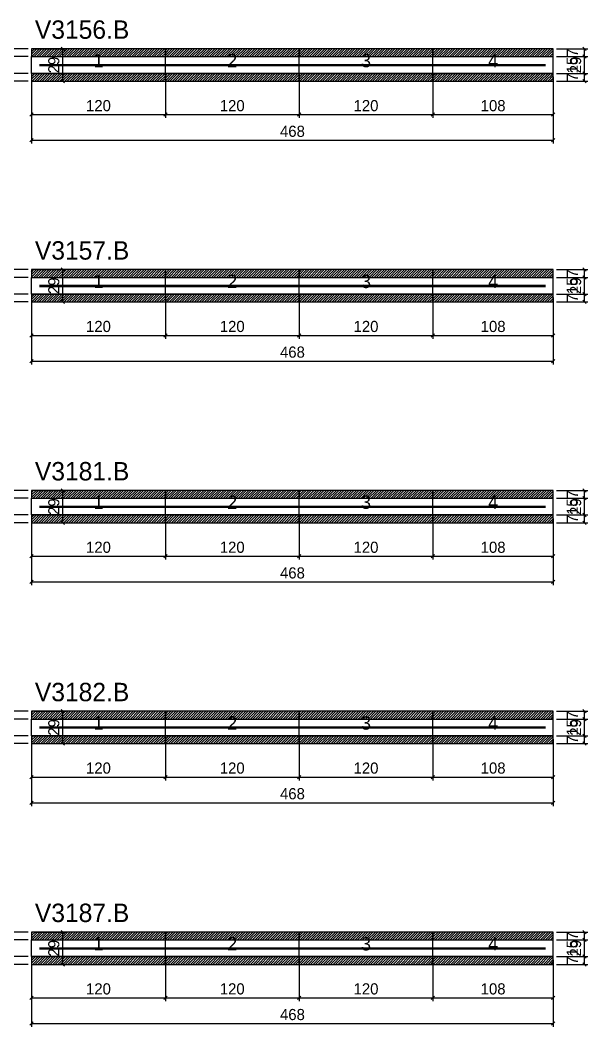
# Model space of a CAD drawing. Extents: x -10500 to 3070, y -14307 to 1250.
# Drawn here: x 711 to 1220, y -8514 to -7611 of the extents above; entities that cross this region are included whole.
import ezdxf
from ezdxf.enums import TextEntityAlignment as Align

# ---------------------------------------------------------------- set-up
doc = ezdxf.new("R2010")
doc.units = 0
for name, color, linetype in [('5', 5, 'Continuous'), ('COTA', 241, 'Continuous'), ('NOMENCLATURA', 7, 'Continuous'), ('Painéis', 200, 'Continuous'), ('SARR_2.2x7', 40, 'Continuous'), ('SCO-___-LAJ', 224, 'Continuous')]:
    doc.layers.add(name, color=color, linetype=linetype)
doc.dimstyles.new('PAINEL', dxfattribs={"dimtxt": 10, "dimasz": 3, "dimexe": 3, "dimexo": 3, "dimgap": 3, "dimtad": 1, "dimblk": 'OBLIQUE', "dimblk1": 'OBLIQUE', "dimcen": 2.5, "dimclrd": 4, "dimclre": 4, "dimclrt": 240, "dimazin": 3, "dimtfac": 1, "dimtmove": 0, "dimatfit": 3})

# ---------------------------------------------------------------- blocks, each defined once
blk = doc.blocks.new('_OBLIQUE')
at = {"color": 0, "linetype": 'BYBLOCK'}
blk.add_line((-0.5, -0.5), (0.5, 0.5), dxfattribs=at)

msp = doc.modelspace()

# ---------------------------------------------------------------- hatches: boundary and pattern name
at = {"layer": 'COTA'}
h = msp.add_hatch(dxfattribs=at)
h.set_pattern_fill('ANSI31', scale=0.5)
h.paths.add_polyline_path([(721, -7644), (841, -7644), (841, -7637), (721, -7637)])
h = msp.add_hatch(dxfattribs=at)
h.set_pattern_fill('ANSI31', scale=0.5)
h.paths.add_polyline_path([(841, -7644), (961, -7644), (961, -7637), (841, -7637)])
h = msp.add_hatch(dxfattribs=at)
h.set_pattern_fill('ANSI31', scale=0.5)
h.paths.add_polyline_path([(961, -7644), (1081, -7644), (1081, -7637), (961, -7637)])
h = msp.add_hatch(dxfattribs=at)
h.set_pattern_fill('ANSI31', scale=0.5)
h.paths.add_polyline_path([(1081, -7644), (1189, -7644), (1189, -7637), (1081, -7637)])
h = msp.add_hatch(dxfattribs=at)
h.set_pattern_fill('ANSI31', scale=0.5)
h.paths.add_polyline_path([(721, -7666), (841, -7666), (841, -7659), (721, -7659)])
h = msp.add_hatch(dxfattribs=at)
h.set_pattern_fill('ANSI31', scale=0.5)
h.paths.add_polyline_path([(841, -7666), (961, -7666), (961, -7659), (841, -7659)])
h = msp.add_hatch(dxfattribs=at)
h.set_pattern_fill('ANSI31', scale=0.5)
h.paths.add_polyline_path([(961, -7666), (1081, -7666), (1081, -7659), (961, -7659)])
h = msp.add_hatch(dxfattribs=at)
h.set_pattern_fill('ANSI31', scale=0.5)
h.paths.add_polyline_path([(1081, -7666), (1189, -7666), (1189, -7659), (1081, -7659)])
h = msp.add_hatch(dxfattribs=at)
h.set_pattern_fill('ANSI31', scale=0.5)
h.paths.add_polyline_path([(721, -7842), (841, -7842), (841, -7835), (721, -7835)])
h = msp.add_hatch(dxfattribs=at)
h.set_pattern_fill('ANSI31', scale=0.5)
h.paths.add_polyline_path([(841, -7842), (961, -7842), (961, -7835), (841, -7835)])
h = msp.add_hatch(dxfattribs=at)
h.set_pattern_fill('ANSI31', scale=0.5)
h.paths.add_polyline_path([(961, -7842), (1081, -7842), (1081, -7835), (961, -7835)])
h = msp.add_hatch(dxfattribs=at)
h.set_pattern_fill('ANSI31', scale=0.5)
h.paths.add_polyline_path([(1081, -7842), (1189, -7842), (1189, -7835), (1081, -7835)])
h = msp.add_hatch(dxfattribs=at)
h.set_pattern_fill('ANSI31', scale=0.5)
h.paths.add_polyline_path([(721, -7864), (841, -7864), (841, -7857), (721, -7857)])
h = msp.add_hatch(dxfattribs=at)
h.set_pattern_fill('ANSI31', scale=0.5)
h.paths.add_polyline_path([(841, -7864), (961, -7864), (961, -7857), (841, -7857)])
h = msp.add_hatch(dxfattribs=at)
h.set_pattern_fill('ANSI31', scale=0.5)
h.paths.add_polyline_path([(961, -7864), (1081, -7864), (1081, -7857), (961, -7857)])
h = msp.add_hatch(dxfattribs=at)
h.set_pattern_fill('ANSI31', scale=0.5)
h.paths.add_polyline_path([(1081, -7864), (1189, -7864), (1189, -7857), (1081, -7857)])
h = msp.add_hatch(dxfattribs=at)
h.set_pattern_fill('ANSI31', scale=0.5)
h.paths.add_polyline_path([(721, -8040), (841, -8040), (841, -8033), (721, -8033)])
h = msp.add_hatch(dxfattribs=at)
h.set_pattern_fill('ANSI31', scale=0.5)
h.paths.add_polyline_path([(841, -8040), (961, -8040), (961, -8033), (841, -8033)])
h = msp.add_hatch(dxfattribs=at)
h.set_pattern_fill('ANSI31', scale=0.5)
h.paths.add_polyline_path([(961, -8040), (1081, -8040), (1081, -8033), (961, -8033)])
h = msp.add_hatch(dxfattribs=at)
h.set_pattern_fill('ANSI31', scale=0.5)
h.paths.add_polyline_path([(1081, -8040), (1189, -8040), (1189, -8033), (1081, -8033)])
h = msp.add_hatch(dxfattribs=at)
h.set_pattern_fill('ANSI31', scale=0.5)
h.paths.add_polyline_path([(721, -8062), (841, -8062), (841, -8055), (721, -8055)])
h = msp.add_hatch(dxfattribs=at)
h.set_pattern_fill('ANSI31', scale=0.5)
h.paths.add_polyline_path([(841, -8062), (961, -8062), (961, -8055), (841, -8055)])
h = msp.add_hatch(dxfattribs=at)
h.set_pattern_fill('ANSI31', scale=0.5)
h.paths.add_polyline_path([(961, -8062), (1081, -8062), (1081, -8055), (961, -8055)])
h = msp.add_hatch(dxfattribs=at)
h.set_pattern_fill('ANSI31', scale=0.5)
h.paths.add_polyline_path([(1081, -8062), (1189, -8062), (1189, -8055), (1081, -8055)])
h = msp.add_hatch(dxfattribs=at)
h.set_pattern_fill('ANSI31', scale=0.5)
h.paths.add_polyline_path([(721, -8238), (841, -8238), (841, -8231), (721, -8231)])
h = msp.add_hatch(dxfattribs=at)
h.set_pattern_fill('ANSI31', scale=0.5)
h.paths.add_polyline_path([(841, -8238), (961, -8238), (961, -8231), (841, -8231)])
h = msp.add_hatch(dxfattribs=at)
h.set_pattern_fill('ANSI31', scale=0.5)
h.paths.add_polyline_path([(961, -8238), (1081, -8238), (1081, -8231), (961, -8231)])
h = msp.add_hatch(dxfattribs=at)
h.set_pattern_fill('ANSI31', scale=0.5)
h.paths.add_polyline_path([(1081, -8238), (1189, -8238), (1189, -8231), (1081, -8231)])
h = msp.add_hatch(dxfattribs=at)
h.set_pattern_fill('ANSI31', scale=0.5)
h.paths.add_polyline_path([(721, -8260), (841, -8260), (841, -8253), (721, -8253)])
h = msp.add_hatch(dxfattribs=at)
h.set_pattern_fill('ANSI31', scale=0.5)
h.paths.add_polyline_path([(841, -8260), (961, -8260), (961, -8253), (841, -8253)])
h = msp.add_hatch(dxfattribs=at)
h.set_pattern_fill('ANSI31', scale=0.5)
h.paths.add_polyline_path([(961, -8260), (1081, -8260), (1081, -8253), (961, -8253)])
h = msp.add_hatch(dxfattribs=at)
h.set_pattern_fill('ANSI31', scale=0.5)
h.paths.add_polyline_path([(1081, -8260), (1189, -8260), (1189, -8253), (1081, -8253)])
h = msp.add_hatch(dxfattribs=at)
h.set_pattern_fill('ANSI31', scale=0.5)
h.paths.add_polyline_path([(721, -8436), (841, -8436), (841, -8429), (721, -8429)])
h = msp.add_hatch(dxfattribs=at)
h.set_pattern_fill('ANSI31', scale=0.5)
h.paths.add_polyline_path([(841, -8436), (961, -8436), (961, -8429), (841, -8429)])
h = msp.add_hatch(dxfattribs=at)
h.set_pattern_fill('ANSI31', scale=0.5)
h.paths.add_polyline_path([(961, -8436), (1081, -8436), (1081, -8429), (961, -8429)])
h = msp.add_hatch(dxfattribs=at)
h.set_pattern_fill('ANSI31', scale=0.5)
h.paths.add_polyline_path([(1081, -8436), (1189, -8436), (1189, -8429), (1081, -8429)])
h = msp.add_hatch(dxfattribs=at)
h.set_pattern_fill('ANSI31', scale=0.5)
h.paths.add_polyline_path([(721, -8458), (841, -8458), (841, -8451), (721, -8451)])
h = msp.add_hatch(dxfattribs=at)
h.set_pattern_fill('ANSI31', scale=0.5)
h.paths.add_polyline_path([(841, -8458), (961, -8458), (961, -8451), (841, -8451)])
h = msp.add_hatch(dxfattribs=at)
h.set_pattern_fill('ANSI31', scale=0.5)
h.paths.add_polyline_path([(961, -8458), (1081, -8458), (1081, -8451), (961, -8451)])
h = msp.add_hatch(dxfattribs=at)
h.set_pattern_fill('ANSI31', scale=0.5)
h.paths.add_polyline_path([(1081, -8458), (1189, -8458), (1189, -8451), (1081, -8451)])

# ---------------------------------------------------------------- linework, layer by layer
at = {"layer": 'Painéis'}
for p, q in [((721, -7644), (841, -7644)), ((721, -7659), (721, -7644)), ((841, -7659), (841, -7644)), ((841, -7659), (841, -7644)), ((841, -7644), (961, -7644)), ((841, -7659), (841, -7644)), ((961, -7659), (961, -7644)), ((961, -7659), (961, -7644)), ((961, -7644), (1081, -7644)), ((961, -7659), (961, -7644)), ((1081, -7659), (1081, -7644)), ((1081, -7659), (1081, -7644)), ((1081, -7644), (1189, -7644)), ((1081, -7659), (1081, -7644)), ((1189, -7659), (1189, -7644)), ((721, -7659), (841, -7659)), ((841, -7659), (961, -7659)), ((961, -7659), (1081, -7659)), ((1081, -7659), (1189, -7659)), ((721, -7842), (841, -7842)), ((721, -7857), (721, -7842)), ((841, -7857), (841, -7842)), ((841, -7857), (841, -7842)), ((841, -7842), (961, -7842)), ((841, -7857), (841, -7842)), ((961, -7857), (961, -7842)), ((961, -7857), (961, -7842)), ((961, -7842), (1081, -7842)), ((961, -7857), (961, -7842)), ((1081, -7857), (1081, -7842)), ((1081, -7857), (1081, -7842)), ((1081, -7842), (1189, -7842)), ((1081, -7857), (1081, -7842)), ((1189, -7857), (1189, -7842)), ((721, -7857), (841, -7857)), ((841, -7857), (961, -7857)), ((961, -7857), (1081, -7857)), ((1081, -7857), (1189, -7857)), ((721, -8040), (841, -8040)), ((721, -8055), (721, -8040)), ((841, -8055), (841, -8040)), ((841, -8055), (841, -8040)), ((841, -8040), (961, -8040)), ((841, -8055), (841, -8040)), ((961, -8055), (961, -8040)), ((961, -8055), (961, -8040)), ((961, -8040), (1081, -8040)), ((961, -8055), (961, -8040)), ((1081, -8055), (1081, -8040)), ((1081, -8055), (1081, -8040)), ((1081, -8040), (1189, -8040)), ((1081, -8055), (1081, -8040)), ((1189, -8055), (1189, -8040)), ((721, -8055), (841, -8055)), ((841, -8055), (961, -8055)), ((961, -8055), (1081, -8055)), ((1081, -8055), (1189, -8055)), ((721, -8238), (841, -8238)), ((721, -8253), (721, -8238)), ((841, -8253), (841, -8238)), ((841, -8253), (841, -8238)), ((841, -8238), (961, -8238)), ((841, -8253), (841, -8238)), ((961, -8253), (961, -8238)), ((961, -8253), (961, -8238)), ((961, -8238), (1081, -8238)), ((961, -8253), (961, -8238)), ((1081, -8253), (1081, -8238)), ((1081, -8253), (1081, -8238)), ((1081, -8238), (1189, -8238)), ((1081, -8253), (1081, -8238)), ((1189, -8253), (1189, -8238)), ((721, -8253), (841, -8253)), ((841, -8253), (961, -8253)), ((961, -8253), (1081, -8253)), ((1081, -8253), (1189, -8253)), ((721, -8436), (841, -8436)), ((721, -8451), (721, -8436)), ((841, -8451), (841, -8436)), ((841, -8451), (841, -8436)), ((841, -8436), (961, -8436)), ((841, -8451), (841, -8436)), ((961, -8451), (961, -8436)), ((961, -8451), (961, -8436)), ((961, -8436), (1081, -8436)), ((961, -8451), (961, -8436)), ((1081, -8451), (1081, -8436)), ((1081, -8451), (1081, -8436)), ((1081, -8436), (1189, -8436)), ((1081, -8451), (1081, -8436)), ((1189, -8451), (1189, -8436)), ((721, -8451), (841, -8451)), ((841, -8451), (961, -8451)), ((961, -8451), (1081, -8451)), ((1081, -8451), (1189, -8451))]:
    msp.add_line(p, q, dxfattribs=at)
at = {"layer": 'SARR_2.2x7'}
for points in [[(728, -7651), (841, -7651)], [(728, -7651), (841, -7651)], [(728, -7652), (841, -7652)], [(728, -7652), (841, -7652)], [(841, -7651), (961, -7651)], [(841, -7651), (961, -7651)], [(841, -7652), (961, -7652)], [(841, -7652), (961, -7652)], [(961, -7651), (1081, -7651)], [(961, -7651), (1081, -7651)], [(961, -7652), (1081, -7652)], [(961, -7652), (1081, -7652)], [(1081, -7651), (1182, -7651)], [(1081, -7651), (1182, -7651)], [(1081, -7652), (1182, -7652)], [(1081, -7652), (1182, -7652)], [(728, -7849), (841, -7849)], [(728, -7849), (841, -7849)], [(728, -7850), (841, -7850)], [(728, -7850), (841, -7850)], [(841, -7849), (961, -7849)], [(841, -7849), (961, -7849)], [(841, -7850), (961, -7850)], [(841, -7850), (961, -7850)], [(961, -7849), (1081, -7849)], [(961, -7849), (1081, -7849)], [(961, -7850), (1081, -7850)], [(961, -7850), (1081, -7850)], [(1081, -7849), (1182, -7849)], [(1081, -7849), (1182, -7849)], [(1081, -7850), (1182, -7850)], [(1081, -7850), (1182, -7850)], [(728, -8047), (841, -8047)], [(728, -8047), (841, -8047)], [(728, -8048), (841, -8048)], [(728, -8048), (841, -8048)], [(841, -8047), (961, -8047)], [(841, -8047), (961, -8047)], [(841, -8048), (961, -8048)], [(841, -8048), (961, -8048)], [(961, -8047), (1081, -8047)], [(961, -8047), (1081, -8047)], [(961, -8048), (1081, -8048)], [(961, -8048), (1081, -8048)], [(1081, -8047), (1182, -8047)], [(1081, -8047), (1182, -8047)], [(1081, -8048), (1182, -8048)], [(1081, -8048), (1182, -8048)], [(728, -8245), (841, -8245)], [(728, -8245), (841, -8245)], [(728, -8246), (841, -8246)], [(728, -8246), (841, -8246)], [(841, -8245), (961, -8245)], [(841, -8245), (961, -8245)], [(841, -8246), (961, -8246)], [(841, -8246), (961, -8246)], [(961, -8245), (1081, -8245)], [(961, -8245), (1081, -8245)], [(961, -8246), (1081, -8246)], [(961, -8246), (1081, -8246)], [(1081, -8245), (1182, -8245)], [(1081, -8245), (1182, -8245)], [(1081, -8246), (1182, -8246)], [(1081, -8246), (1182, -8246)], [(728, -8443), (841, -8443)], [(728, -8443), (841, -8443)], [(728, -8444), (841, -8444)], [(728, -8444), (841, -8444)], [(841, -8443), (961, -8443)], [(841, -8443), (961, -8443)], [(841, -8444), (961, -8444)], [(841, -8444), (961, -8444)], [(961, -8443), (1081, -8443)], [(961, -8443), (1081, -8443)], [(961, -8444), (1081, -8444)], [(961, -8444), (1081, -8444)], [(1081, -8443), (1182, -8443)], [(1081, -8443), (1182, -8443)], [(1081, -8444), (1182, -8444)], [(1081, -8444), (1182, -8444)]]:
    msp.add_lwpolyline(points, dxfattribs=at)
at = {"layer": 'SCO-___-LAJ'}
for points in [[(721, -7644), (841, -7644), (841, -7637), (721, -7637)], [(841, -7644), (961, -7644), (961, -7637), (841, -7637)], [(961, -7644), (1081, -7644), (1081, -7637), (961, -7637)], [(1081, -7644), (1189, -7644), (1189, -7637), (1081, -7637)], [(721, -7666), (841, -7666), (841, -7659), (721, -7659)], [(841, -7666), (961, -7666), (961, -7659), (841, -7659)], [(961, -7666), (1081, -7666), (1081, -7659), (961, -7659)], [(1081, -7666), (1189, -7666), (1189, -7659), (1081, -7659)], [(721, -7842), (841, -7842), (841, -7835), (721, -7835)], [(841, -7842), (961, -7842), (961, -7835), (841, -7835)], [(961, -7842), (1081, -7842), (1081, -7835), (961, -7835)], [(1081, -7842), (1189, -7842), (1189, -7835), (1081, -7835)], [(721, -7864), (841, -7864), (841, -7857), (721, -7857)], [(841, -7864), (961, -7864), (961, -7857), (841, -7857)], [(961, -7864), (1081, -7864), (1081, -7857), (961, -7857)], [(1081, -7864), (1189, -7864), (1189, -7857), (1081, -7857)], [(721, -8040), (841, -8040), (841, -8033), (721, -8033)], [(841, -8040), (961, -8040), (961, -8033), (841, -8033)], [(961, -8040), (1081, -8040), (1081, -8033), (961, -8033)], [(1081, -8040), (1189, -8040), (1189, -8033), (1081, -8033)], [(721, -8062), (841, -8062), (841, -8055), (721, -8055)], [(841, -8062), (961, -8062), (961, -8055), (841, -8055)], [(961, -8062), (1081, -8062), (1081, -8055), (961, -8055)], [(1081, -8062), (1189, -8062), (1189, -8055), (1081, -8055)], [(721, -8238), (841, -8238), (841, -8231), (721, -8231)], [(841, -8238), (961, -8238), (961, -8231), (841, -8231)], [(961, -8238), (1081, -8238), (1081, -8231), (961, -8231)], [(1081, -8238), (1189, -8238), (1189, -8231), (1081, -8231)], [(721, -8260), (841, -8260), (841, -8253), (721, -8253)], [(841, -8260), (961, -8260), (961, -8253), (841, -8253)], [(961, -8260), (1081, -8260), (1081, -8253), (961, -8253)], [(1081, -8260), (1189, -8260), (1189, -8253), (1081, -8253)], [(721, -8436), (841, -8436), (841, -8429), (721, -8429)], [(841, -8436), (961, -8436), (961, -8429), (841, -8429)], [(961, -8436), (1081, -8436), (1081, -8429), (961, -8429)], [(1081, -8436), (1189, -8436), (1189, -8429), (1081, -8429)], [(721, -8458), (841, -8458), (841, -8451), (721, -8451)], [(841, -8458), (961, -8458), (961, -8451), (841, -8451)], [(961, -8458), (1081, -8458), (1081, -8451), (961, -8451)], [(1081, -8458), (1189, -8458), (1189, -8451), (1081, -8451)]]:
    msp.add_lwpolyline(points, close=True, dxfattribs=at)

# ---------------------------------------------------------------- texts
at = {"layer": '5'}
for s, p in [('1', (781, -7647.5)), ('2', (901, -7647.5)), ('3', (1021, -7647.5)), ('4', (1135, -7647.5)), ('1', (781, -7845.5)), ('2', (901, -7845.5)), ('3', (1021, -7845.5)), ('4', (1135, -7845.5)), ('1', (781, -8043.5)), ('2', (901, -8043.5)), ('3', (1021, -8043.5)), ('4', (1135, -8043.5)), ('1', (781, -8241.5)), ('2', (901, -8241.5)), ('3', (1021, -8241.5)), ('4', (1135, -8241.5)), ('1', (781, -8439.5)), ('2', (901, -8439.5)), ('3', (1021, -8439.5)), ('4', (1135, -8439.5))]:
    msp.add_text(s, height=12, dxfattribs=at).set_placement(p, align=Align.MIDDLE_CENTER)
at = {"layer": 'NOMENCLATURA'}
for s, p in [('V3156.B', (724, -7628)), ('V3157.B', (724, -7826)), ('V3181.B', (724, -8024)), ('V3182.B', (724, -8222)), ('V3187.B', (724, -8420))]:
    msp.add_text(s, height=16.5, dxfattribs=at).set_placement(p)

# ---------------------------------------------------------------- dimensions: what is measured, and where the dimension line sits
at = {"layer": 'COTA'}
for base, p1, p2 in [((693, -7644), (721, -7644), (721, -7637)), ((749, -7666), (721, -7666), (721, -7637)), ((1217, -7666), (1189, -7666), (1189, -7637)), ((1217, -7644), (1189, -7644), (1189, -7637)), ((693, -7659), (721, -7659), (721, -7644)), ((1217, -7659), (1189, -7659), (1189, -7644)), ((693, -7666), (721, -7666), (721, -7659)), ((1217, -7666), (1189, -7666), (1189, -7659)), ((693, -7842), (721, -7842), (721, -7835)), ((749, -7864), (721, -7864), (721, -7835)), ((1217, -7864), (1189, -7864), (1189, -7835)), ((1217, -7842), (1189, -7842), (1189, -7835)), ((693, -7857), (721, -7857), (721, -7842)), ((1217, -7857), (1189, -7857), (1189, -7842)), ((693, -7864), (721, -7864), (721, -7857)), ((1217, -7864), (1189, -7864), (1189, -7857)), ((693, -8040), (721, -8040), (721, -8033)), ((749, -8062), (721, -8062), (721, -8033)), ((1217, -8062), (1189, -8062), (1189, -8033)), ((1217, -8040), (1189, -8040), (1189, -8033)), ((693, -8055), (721, -8055), (721, -8040)), ((1217, -8055), (1189, -8055), (1189, -8040)), ((693, -8062), (721, -8062), (721, -8055)), ((1217, -8062), (1189, -8062), (1189, -8055)), ((693, -8238), (721, -8238), (721, -8231)), ((749, -8260), (721, -8260), (721, -8231)), ((1217, -8260), (1189, -8260), (1189, -8231)), ((1217, -8238), (1189, -8238), (1189, -8231)), ((693, -8253), (721, -8253), (721, -8238)), ((1217, -8253), (1189, -8253), (1189, -8238)), ((693, -8260), (721, -8260), (721, -8253)), ((1217, -8260), (1189, -8260), (1189, -8253)), ((693, -8436), (721, -8436), (721, -8429)), ((749, -8458), (721, -8458), (721, -8429)), ((1217, -8458), (1189, -8458), (1189, -8429)), ((1217, -8436), (1189, -8436), (1189, -8429)), ((693, -8451), (721, -8451), (721, -8436)), ((1217, -8451), (1189, -8451), (1189, -8436)), ((693, -8458), (721, -8458), (721, -8451)), ((1217, -8458), (1189, -8458), (1189, -8451))]:
    msp.add_linear_dim(base=base, p1=p1, p2=p2, angle=90, dimstyle='PAINEL', dxfattribs=at).render()
for base, p1, p2 in [((721, -7696), (721, -7659), (841, -7659)), ((721, -7719), (721, -7659), (1189, -7659)), ((841, -7696), (841, -7659), (961, -7659)), ((961, -7696), (961, -7659), (1081, -7659)), ((1081, -7696), (1081, -7659), (1189, -7659)), ((721, -7894), (721, -7857), (841, -7857)), ((721, -7917), (721, -7857), (1189, -7857)), ((841, -7894), (841, -7857), (961, -7857)), ((961, -7894), (961, -7857), (1081, -7857)), ((1081, -7894), (1081, -7857), (1189, -7857)), ((721, -8092), (721, -8055), (841, -8055)), ((721, -8115), (721, -8055), (1189, -8055)), ((841, -8092), (841, -8055), (961, -8055)), ((961, -8092), (961, -8055), (1081, -8055)), ((1081, -8092), (1081, -8055), (1189, -8055)), ((721, -8290), (721, -8253), (841, -8253)), ((721, -8313), (721, -8253), (1189, -8253)), ((841, -8290), (841, -8253), (961, -8253)), ((961, -8290), (961, -8253), (1081, -8253)), ((1081, -8290), (1081, -8253), (1189, -8253)), ((721, -8488), (721, -8451), (841, -8451)), ((721, -8511), (721, -8451), (1189, -8451)), ((841, -8488), (841, -8451), (961, -8451)), ((961, -8488), (961, -8451), (1081, -8451)), ((1081, -8488), (1081, -8451), (1189, -8451))]:
    msp.add_linear_dim(base=base, p1=p1, p2=p2, dimstyle='PAINEL', dxfattribs=at).render()

doc.saveas('drawing.dxf')
